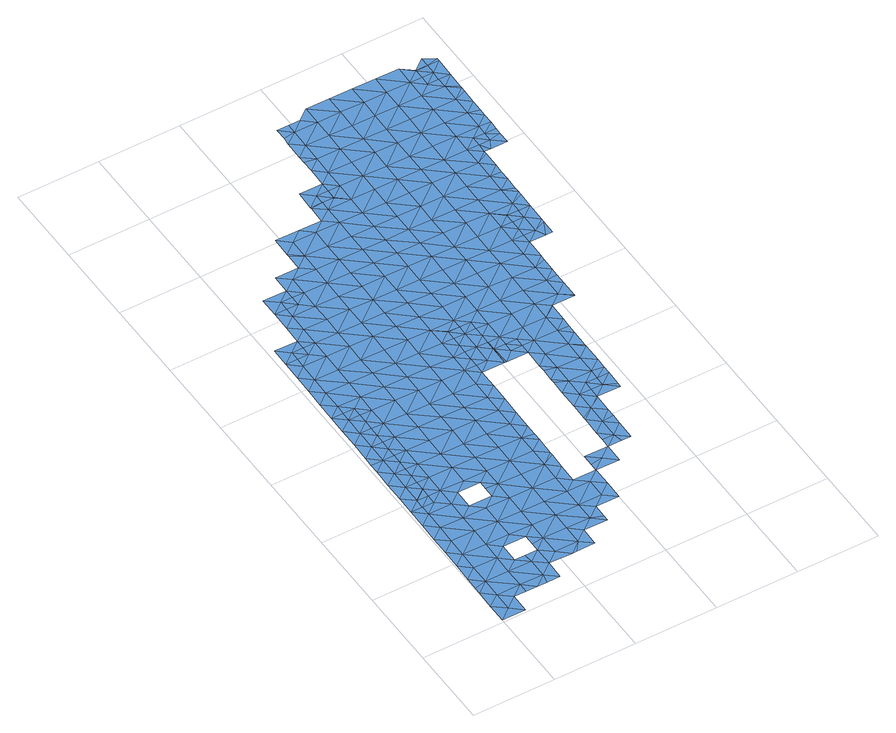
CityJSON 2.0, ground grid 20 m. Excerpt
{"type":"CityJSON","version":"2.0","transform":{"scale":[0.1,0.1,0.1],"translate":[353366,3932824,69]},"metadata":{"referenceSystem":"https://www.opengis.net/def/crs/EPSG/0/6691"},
"CityObjects":{
"waterbody1":{"type":"WaterBody","attributes":{"name":"4","class":"1140","function":"1","WaterBodyRiverFloodingRiskAttribute.description":"2","WaterBodyRiverFloodingRiskAttribute.rankOrg":"2","WaterBodyRiverFloodingRiskAttribute.adminType":"2","WaterBodyRiverFloodingRiskAttribute.scale":"L1"},"geometry":[{"type":"MultiSurface","lod":"1","boundaries":[[[0,1,2]],[[1,3,2]],[[4,0,2]],[[5,0,4]],[[5,6,7]],[[4,6,5]],[[7,6,8]],[[2,9,4]],[[9,2,3]],[[6,10,8]],[[11,8,10]],[[12,6,4]],[[9,12,4]],[[10,13,11]],[[14,11,13]],[[15,12,9]],[[12,16,6]],[[6,17,10]],[[18,14,19]],[[14,13,19]],[[16,17,6]],[[20,21,18]],[[10,17,13]],[[19,20,18]],[[22,12,15]],[[23,24,21]],[[25,19,13]],[[23,21,20]],[[22,26,12]],[[25,20,19]],[[12,26,16]],[[27,13,17]],[[28,24,23]],[[16,29,17]],[[25,13,27]],[[30,26,22]],[[20,31,23]],[[26,32,16]],[[25,31,20]],[[33,27,17]],[[34,28,23]],[[29,33,17]],[[16,32,29]],[[35,26,30]],[[23,36,34]],[[37,25,27]],[[38,29,32]],[[39,27,33]],[[23,31,36]],[[26,40,32]],[[40,26,35]],[[37,31,25]],[[41,38,32]],[[42,43,44]],[[44,34,42]],[[42,45,43]],[[46,39,33]],[[31,47,36]],[[34,36,42]],[[41,32,40]],[[27,39,37]],[[42,48,45]],[[49,47,31]],[[48,50,51]],[[52,42,36]],[[51,45,48]],[[53,41,40]],[[52,36,47]],[[49,31,37]],[[54,55,56]],[[57,53,40]],[[56,50,54]],[[58,59,41]],[[50,48,54]],[[53,58,41]],[[60,48,42]],[[59,58,46]],[[61,39,46]],[[54,62,55]],[[63,42,52]],[[49,64,47]],[[65,55,62]],[[37,39,61]],[[66,65,62]],[[67,68,69]],[[60,54,48]],[[58,61,46]],[[68,70,69]],[[62,71,66]],[[72,73,67]],[[71,74,75]],[[75,66,71]],[[57,76,53]],[[72,67,69]],[[60,42,63]],[[53,76,58]],[[77,62,54]],[[70,78,69]],[[37,61,79]],[[49,37,80]],[[72,81,73]],[[82,83,84]],[[73,81,85]],[[83,74,71]],[[82,74,83]],[[86,76,57]],[[63,52,87]],[[49,80,64]],[[88,71,62]],[[37,79,80]],[[89,72,69]],[[76,90,58]],[[77,54,60]],[[58,91,61]],[[78,89,69]],[[77,88,62]],[[92,93,78]],[[90,91,58]],[[93,84,83]],[[92,84,93]],[[94,95,64]],[[96,76,86]],[[87,97,63]],[[61,91,79]],[[98,85,99]],[[100,83,71]],[[80,94,64]],[[85,81,99]],[[63,97,60]],[[101,81,72]],[[94,87,95]],[[93,89,78]],[[88,100,71]],[[102,98,99]],[[103,80,79]],[[94,97,87]],[[60,104,77]],[[101,72,89]],[[105,76,96]],[[100,106,83]],[[83,107,93]],[[81,108,99]],[[109,102,99]],[[110,103,79]],[[111,76,105]],[[90,76,111]],[[80,103,94]],[[104,60,97]],[[112,108,81]],[[79,91,110]],[[77,113,88]],[[108,109,99]],[[81,101,112]],[[111,114,90]],[[90,114,91]],[[115,113,77]],[[113,100,88]],[[107,83,106]],[[89,93,107]],[[115,77,104]],[[103,116,94]],[[89,117,101]],[[107,117,89]],[[116,118,94]],[[91,119,110]],[[100,120,106]],[[97,94,118]],[[109,121,122]],[[101,123,112]],[[108,121,109]],[[113,120,100]],[[124,103,110]],[[122,121,125]],[[104,97,118]],[[91,114,119]],[[119,124,110]],[[114,111,126]],[[101,117,123]],[[123,127,112]],[[112,128,108]],[[115,104,129]],[[130,125,121]],[[131,125,130]],[[132,116,103]],[[133,134,106]],[[128,121,108]],[[124,135,103]],[[104,118,129]],[[136,137,131]],[[106,120,133]],[[107,106,134]],[[114,138,119]],[[114,126,139]],[[136,131,130]],[[117,107,134]],[[116,132,118]],[[114,139,138]],[[117,140,123]],[[115,129,141]],[[112,127,128]],[[113,115,142]],[[121,143,130]],[[138,144,119]],[[145,137,136]],[[120,113,142]],[[103,135,132]],[[115,141,142]],[[119,146,124]],[[118,147,129]],[[123,148,127]],[[130,149,136]],[[117,134,140]],[[124,150,135]],[[121,128,143]],[[136,151,145]],[[133,120,152]],[[129,147,141]],[[118,132,153]],[[154,132,135]],[[155,128,127]],[[120,142,152]],[[150,154,135]],[[123,140,148]],[[156,151,136]],[[124,146,150]],[[130,143,149]],[[119,144,146]],[[118,153,147]],[[157,155,127]],[[138,158,144]],[[141,159,142]],[[134,160,140]],[[161,153,132]],[[128,155,143]],[[133,152,162]],[[134,133,160]],[[127,148,157]],[[136,149,156]],[[163,132,154]],[[160,133,162]],[[142,164,152]],[[161,132,163]],[[141,147,159]],[[165,166,167]],[[161,168,153]],[[156,166,151]],[[169,150,146]],[[170,144,158]],[[165,151,166]],[[167,166,171]],[[146,144,170]],[[148,140,172]],[[147,153,168]],[[152,173,162]],[[174,175,143]],[[142,159,164]],[[174,143,155]],[[140,160,172]],[[149,143,175]],[[147,176,159]],[[169,146,170]],[[177,147,168]],[[178,171,179]],[[171,166,179]],[[156,149,175]],[[147,177,176]],[[157,180,155]],[[152,164,173]],[[173,181,162]],[[182,164,159]],[[183,166,156]],[[148,172,184]],[[157,148,180]],[[175,185,156]],[[179,186,178]],[[187,172,160]],[[180,148,184]],[[159,176,182]],[[160,162,187]],[[180,188,155]],[[182,189,164]],[[164,189,173]],[[190,184,172]],[[174,155,188]],[[162,181,187]],[[179,166,183]],[[191,175,174]],[[156,185,183]],[[192,181,173]],[[188,193,174]],[[189,192,173]],[[194,186,179]],[[193,191,174]],[[190,172,187]],[[195,180,184]],[[175,191,185]],[[192,196,181]],[[179,183,194]],[[187,181,196]],[[185,197,183]],[[184,190,198]],[[187,199,190]],[[200,201,202]],[[200,186,201]],[[195,184,198]],[[188,180,195]],[[187,196,203]],[[186,194,201]],[[199,187,203]],[[188,204,193]],[[205,194,183]],[[195,204,188]],[[185,191,197]],[[206,207,190]],[[190,207,198]],[[206,190,199]],[[208,202,209]],[[202,201,209]],[[193,210,191]],[[194,205,201]],[[204,210,193]],[[183,197,211]],[[212,213,214]],[[215,216,198]],[[209,217,208]],[[198,207,215]],[[205,183,211]],[[195,198,216]],[[218,214,213]],[[191,219,197]],[[212,220,213]],[[201,221,209]],[[195,216,222]],[[213,223,218]],[[224,204,195]],[[218,223,225]],[[197,219,211]],[[226,201,205]],[[191,210,227]],[[225,228,229]],[[221,217,209]],[[220,230,213]],[[195,222,224]],[[229,228,231]],[[232,205,211]],[[228,225,223]],[[204,233,210]],[[230,234,213]],[[191,227,219]],[[201,226,221]],[[224,222,235]],[[223,213,234]],[[231,236,237]],[[238,226,205]],[[233,204,224]],[[234,239,223]],[[210,240,227]],[[241,242,243]],[[233,240,210]],[[231,228,236]],[[211,219,232]],[[244,245,237]],[[228,223,246]],[[235,247,224]],[[236,244,237]],[[223,239,246]],[[248,249,243]],[[250,217,221]],[[238,205,232]],[[243,242,248]],[[251,245,244]],[[252,228,246]],[[248,242,253]],[[254,255,251]],[[236,228,256]],[[247,257,224]],[[228,252,256]],[[255,254,258]],[[254,251,244]],[[259,260,247]],[[261,226,238]],[[224,262,233]],[[259,249,260]],[[227,240,263]],[[236,264,244]],[[219,227,265]],[[266,236,256]],[[221,226,267]],[[249,248,260]],[[253,268,248]],[[257,262,224]],[[262,240,233]],[[264,236,266]],[[232,219,265]],[[260,257,247]],[[258,269,270]],[[227,263,265]],[[269,258,254]],[[226,261,267]],[[250,221,267]],[[271,260,248]],[[238,232,272]],[[240,273,263]],[[274,248,268]],[[275,276,250]],[[238,277,261]],[[278,270,269]],[[279,270,278]],[[232,265,272]],[[268,279,278]],[[254,244,280]],[[244,264,280]],[[275,250,267]],[[276,281,282]],[[254,283,269]],[[280,283,254]],[[277,238,272]],[[274,268,278]],[[261,284,267]],[[240,262,273]],[[277,284,261]],[[264,285,280]],[[281,276,275]],[[257,260,271]],[[269,286,278]],[[248,274,271]],[[287,262,257]],[[283,286,269]],[[263,273,288]],[[265,263,289]],[[284,290,267]],[[285,291,280]],[[275,292,281]],[[293,291,285]],[[272,265,289]],[[262,287,273]],[[275,267,290]],[[263,288,289]],[[286,294,278]],[[278,295,274]],[[257,271,296]],[[291,297,280]],[[298,292,275]],[[283,280,297]],[[299,271,274]],[[277,272,300]],[[257,296,287]],[[277,301,284]],[[272,289,300]],[[300,301,277]],[[275,290,298]],[[295,278,294]],[[295,299,274]],[[298,302,292]],[[286,283,303]],[[283,297,303]],[[271,299,296]],[[304,290,284]],[[288,305,289]],[[302,306,307]],[[273,287,308]],[[288,273,305]],[[298,306,302]],[[309,286,303]],[[307,306,310]],[[311,286,309]],[[305,273,308]],[[294,286,311]],[[284,301,304]],[[312,313,294]],[[310,314,315]],[[290,316,298]],[[294,311,312]],[[300,289,317]],[[295,294,313]],[[318,301,300]],[[310,306,314]],[[317,289,305]],[[319,320,315]],[[296,299,321]],[[287,296,322]],[[287,323,308]],[[324,299,295]],[[290,304,325]],[[298,326,306]],[[327,324,295]],[[320,319,328]],[[322,296,321]],[[327,295,313]],[[319,315,314]],[[316,290,325]],[[316,326,298]],[[308,323,305]],[[318,300,317]],[[318,329,301]],[[301,330,304]],[[328,331,332]],[[323,287,322]],[[331,328,319]],[[324,333,299]],[[329,330,301]],[[299,333,321]],[[305,334,317]],[[314,306,326]],[[332,335,336]],[[323,334,305]],[[337,319,314]],[[338,322,321]],[[336,335,339]],[[325,304,330]],[[332,331,335]],[[337,331,319]],[[340,316,325]],[[334,341,317]],[[342,314,326]],[[343,333,324]],[[344,339,335]],[[341,345,317]],[[338,321,333]],[[322,346,323]],[[347,340,325]],[[318,345,329]],[[316,340,326]],[[318,317,345]],[[314,342,337]],[[348,335,331]],[[325,330,347]],[[346,322,338]],[[323,349,334]],[[350,348,331]],[[344,335,351]],[[345,352,329]],[[329,353,330]],[[354,333,343]],[[333,355,338]],[[340,356,326]],[[348,351,335]],[[326,357,342]],[[331,337,350]],[[355,333,354]],[[352,353,329]],[[323,346,349]],[[349,358,334]],[[334,359,341]],[[330,360,347]],[[358,359,334]],[[338,355,361]],[[346,338,362]],[[337,342,357]],[[338,361,362]],[[326,356,357]],[[363,349,346]],[[341,364,345]],[[348,365,351]],[[366,363,346]],[[366,346,362]],[[359,364,341]],[[340,347,360]],[[367,356,340]],[[350,337,368]],[[345,364,352]],[[330,353,360]],[[337,357,368]],[[349,369,358]],[[369,349,363]],[[352,370,353]],[[364,370,352]],[[369,371,358]],[[372,359,358]],[[348,373,365]],[[340,360,367]],[[367,374,356]],[[356,375,357]],[[350,368,376]],[[348,350,373]],[[374,375,356]],[[372,358,371]],[[373,350,376]],[[357,375,368]],[[370,377,353]],[[372,378,359]],[[379,364,359]],[[378,379,359]],[[360,353,380]],[[381,365,373]],[[368,382,376]],[[383,364,379]],[[384,370,364]],[[367,360,380]],[[385,374,367]],[[353,377,380]],[[384,364,383]],[[386,373,376]],[[368,375,387]],[[382,368,387]],[[370,388,377]],[[389,384,383]],[[385,367,380]],[[390,375,374]],[[384,388,370]],[[373,386,381]],[[391,390,374]],[[386,376,382]],[[391,374,385]],[[375,390,387]],[[386,392,381]],[[389,393,384]],[[380,377,394]],[[377,388,394]],[[384,395,388]],[[396,395,384]],[[385,380,397]],[[384,393,396]],[[397,380,394]],[[398,387,390]],[[385,399,391]],[[400,394,388]],[[382,387,401]],[[402,400,388]],[[402,388,395]],[[403,399,385]],[[399,390,391]],[[401,404,382]],[[403,385,397]],[[387,398,401]],[[386,404,392]],[[405,397,394]],[[386,382,404]],[[406,394,400]],[[394,406,405]],[[399,407,390]],[[390,408,398]],[[405,409,397]],[[404,410,392]],[[397,411,403]],[[397,409,411]],[[403,412,399]],[[413,403,411]],[[401,398,408]],[[390,407,408]],[[412,403,413]],[[414,404,401]],[[415,407,399]],[[412,415,399]],[[414,410,404]],[[401,408,416]],[[414,401,416]],[[415,412,417]],[[408,407,418]],[[419,416,408]],[[407,415,418]],[[410,414,420]],[[416,421,414]],[[417,422,415]],[[419,408,418]],[[419,423,416]],[[422,417,424]],[[422,425,415]],[[426,427,414]],[[416,423,421]],[[426,414,421]],[[418,415,425]],[[420,414,427]],[[425,428,418]],[[427,429,420]],[[419,418,430]],[[430,418,428]],[[431,421,423]],[[432,433,419]],[[432,419,430]],[[423,419,433]],[[434,435,429]],[[436,431,423]],[[437,436,423]],[[437,423,433]],[[434,438,435]],[[438,434,439]]]}]},
"waterbody2":{"type":"WaterBody","attributes":{"name":"4","class":"1140","function":"1","WaterBodyRiverFloodingRiskAttribute.description":"2","WaterBodyRiverFloodingRiskAttribute.rankOrg":"1","WaterBodyRiverFloodingRiskAttribute.adminType":"2","WaterBodyRiverFloodingRiskAttribute.scale":"L1"},"geometry":[{"type":"MultiSurface","lod":"1","boundaries":[[[51,440,45]],[[28,34,44]],[[82,441,74]],[[441,442,443]],[[440,444,445]],[[50,444,440]],[[75,74,446]],[[447,445,444]],[[444,50,56]],[[50,440,51]],[[446,443,448]],[[446,441,443]],[[74,441,446]],[[45,449,43]],[[92,78,450]],[[92,450,84]],[[451,446,448]],[[450,78,70]],[[44,43,449]],[[449,452,24]],[[440,452,449]],[[445,452,440]],[[448,453,451]],[[66,75,446]],[[453,447,451]],[[444,451,447]],[[55,451,444]],[[55,65,451]],[[65,66,451]],[[446,451,66]],[[28,44,449]],[[45,440,449]],[[56,55,444]],[[82,84,441]],[[441,84,450]],[[441,450,442]],[[442,450,68]],[[70,68,450]],[[449,24,28]]]}]},
"waterbody3":{"type":"WaterBody","attributes":{"name":"4","class":"1140","function":"1","WaterBodyRiverFloodingRiskAttribute.description":"2","WaterBodyRiverFloodingRiskAttribute.rankOrg":"1","WaterBodyRiverFloodingRiskAttribute.adminType":"2","WaterBodyRiverFloodingRiskAttribute.scale":"L1"},"geometry":[{"type":"MultiSurface","lod":"1","boundaries":[[[122,454,109]],[[122,125,454]],[[102,454,98]],[[102,109,454]],[[455,98,454]],[[455,454,125]]]}]},
"waterbody4":{"type":"WaterBody","attributes":{"name":"4","class":"1140","function":"1","WaterBodyRiverFloodingRiskAttribute.description":"2","WaterBodyRiverFloodingRiskAttribute.rankOrg":"1","WaterBodyRiverFloodingRiskAttribute.adminType":"2","WaterBodyRiverFloodingRiskAttribute.scale":"L1"},"geometry":[{"type":"MultiSurface","lod":"1","boundaries":[[[165,167,151]],[[137,145,456]],[[151,167,456]],[[145,151,456]],[[456,167,171]],[[456,457,137]],[[171,457,456]]]}]},
"waterbody5":{"type":"WaterBody","attributes":{"name":"4","class":"1140","function":"1","WaterBodyRiverFloodingRiskAttribute.description":"2","WaterBodyRiverFloodingRiskAttribute.rankOrg":"2","WaterBodyRiverFloodingRiskAttribute.adminType":"2","WaterBodyRiverFloodingRiskAttribute.scale":"L1"},"geometry":[{"type":"MultiSurface","lod":"1","boundaries":[[[169,458,459]],[[459,458,212]],[[459,460,169]],[[212,461,459]],[[459,461,460]]]}]},
"waterbody6":{"type":"WaterBody","attributes":{"name":"4","class":"1140","function":"1","WaterBodyRiverFloodingRiskAttribute.description":"2","WaterBodyRiverFloodingRiskAttribute.rankOrg":"1","WaterBodyRiverFloodingRiskAttribute.adminType":"2","WaterBodyRiverFloodingRiskAttribute.scale":"L1"},"geometry":[{"type":"MultiSurface","lod":"1","boundaries":[[[216,215,462]],[[463,464,242]],[[207,465,462]],[[249,462,465]],[[462,249,259]],[[242,241,463]],[[465,241,243]],[[206,465,207]],[[215,207,462]],[[243,249,465]],[[216,235,222]],[[235,216,462]],[[241,466,463]],[[268,253,279]],[[462,247,235]],[[259,247,462]],[[465,466,241]],[[465,199,466]],[[206,199,465]],[[253,467,279]],[[253,242,467]],[[242,464,467]],[[203,196,466]],[[203,466,199]],[[196,463,466]],[[467,270,279]],[[467,464,270]]]}]},
"waterbody7":{"type":"WaterBody","attributes":{"name":"4","class":"1140","function":"1","WaterBodyRiverFloodingRiskAttribute.description":"2","WaterBodyRiverFloodingRiskAttribute.rankOrg":"1","WaterBodyRiverFloodingRiskAttribute.adminType":"2","WaterBodyRiverFloodingRiskAttribute.scale":"L1"},"geometry":[{"type":"MultiSurface","lod":"1","boundaries":[[[266,256,468]],[[256,469,468]],[[470,468,469]],[[293,468,470]],[[293,285,468]],[[285,264,468]],[[266,468,264]]]}]},
"waterbody8":{"type":"WaterBody","attributes":{"name":"4","class":"1140","function":"1","WaterBodyRiverFloodingRiskAttribute.description":"2","WaterBodyRiverFloodingRiskAttribute.rankOrg":"1","WaterBodyRiverFloodingRiskAttribute.adminType":"2","WaterBodyRiverFloodingRiskAttribute.scale":"L1"},"geometry":[{"type":"MultiSurface","lod":"1","boundaries":[[[302,307,292]],[[310,471,472]],[[471,282,472]],[[281,292,472]],[[292,307,472]],[[281,472,282]],[[307,310,472]]]}]},
"waterbody9":{"type":"WaterBody","attributes":{"name":"4","class":"1140","function":"1","WaterBodyRiverFloodingRiskAttribute.description":"2","WaterBodyRiverFloodingRiskAttribute.rankOrg":"1","WaterBodyRiverFloodingRiskAttribute.adminType":"2","WaterBodyRiverFloodingRiskAttribute.scale":"L1"},"geometry":[{"type":"MultiSurface","lod":"1","boundaries":[[[383,378,473]],[[383,379,378]],[[393,389,473]],[[389,383,473]],[[474,475,476]],[[393,473,477]],[[371,369,478]],[[478,372,371]],[[478,473,372]],[[378,372,473]],[[475,478,369]],[[478,477,473]],[[474,478,475]],[[478,474,477]]]}]},
"waterbody10":{"type":"WaterBody","attributes":{"name":"4","class":"1140","function":"1","WaterBodyRiverFloodingRiskAttribute.description":"2","WaterBodyRiverFloodingRiskAttribute.rankOrg":"1","WaterBodyRiverFloodingRiskAttribute.adminType":"2","WaterBodyRiverFloodingRiskAttribute.scale":"L1"},"geometry":[{"type":"MultiSurface","lod":"1","boundaries":[[[479,412,413]],[[417,412,479]],[[480,424,417]],[[481,413,411]],[[413,481,479]],[[479,481,482]],[[480,479,482]],[[417,479,480]]]}]},
"waterbody11":{"type":"WaterBody","attributes":{"name":"4","class":"1140","function":"1","WaterBodyRiverFloodingRiskAttribute.description":"2","WaterBodyRiverFloodingRiskAttribute.rankOrg":"1","WaterBodyRiverFloodingRiskAttribute.adminType":"2","WaterBodyRiverFloodingRiskAttribute.scale":"L1"},"geometry":[{"type":"MultiSurface","lod":"1","boundaries":[[[434,427,483]],[[434,429,427]],[[439,434,483]],[[483,427,426]],[[436,439,483]],[[431,436,483]],[[426,421,483]],[[431,483,421]]]}]}
},
"vertices":[
[1,54,2],[1,7,2],[29,30,2],[57,6,2],[30,76,2],[2,100,2],[31,122,2],[2,115,2],[3,146,2],[58,53,2],[31,169,2],[4,192,2],[87,76,2],[32,215,2],[5,239,2],[87,52,2],[87,122,2],[88,168,2],[5,284,2],[33,261,2],[34,307,2],[6,331,2],[115,52,2],[35,354,2],[7,378,2],[90,260,2],[143,75,2],[89,214,2],[35,377,2],[116,144,2],[138,51,2],[90,306,2],[144,121,2],[117,190,2],[63,377,2],[171,51,2],[91,353,2],[146,259,2],[142,143,2],[146,213,2],[172,97,2],[173,143,2],[92,399,2],[64,422,2],[63,399,2],[64,423,2],[173,189,2],[119,329,2],[93,445,2],[147,305,2],[65,469,2],[64,445,2],[120,376,2],[201,120,2],[93,491,2],[65,515,2],[65,492,2],[229,96,2],[201,166,2],[173,163,2],[149,444,2],[202,212,2],[94,538,2],[149,398,2],[176,328,2],[66,538,2],[66,561,2],[13,747,2],[12,700,2],[41,723,2],[40,700,2],[95,584,2],[41,770,2],[14,793,2],[67,607,2],[66,584,2],[257,119,2],[150,491,2],[68,699,2],[203,258,2],[204,304,2],[42,816,2],[67,631,2],[96,630,2],[68,654,2],[14,839,2],[240,96,2],[176,375,2],[151,537,2],[97,722,2],[258,165,2],[259,211,2],[68,677,2],[96,676,2],[205,351,2],[176,354,2],[285,96,2],[205,397,2],[15,886,2],[43,862,2],[152,583,2],[98,769,2],[43,885,2],[260,303,2],[206,443,2],[285,97,2],[152,629,2],[153,675,2],[100,861,2],[71,885,2],[260,257,2],[286,141,2],[99,815,2],[208,536,2],[315,164,2],[207,490,2],[261,350,2],[154,721,2],[262,396,2],[316,210,2],[208,582,2],[100,907,2],[72,908,2],[155,768,2],[316,256,2],[72,931,2],[343,140,2],[155,814,2],[156,860,2],[263,442,2],[101,953,2],[73,977,2],[318,349,2],[209,628,2],[210,674,2],[317,303,2],[102,999,2],[74,1023,2],[344,187,2],[343,154,2],[211,720,2],[263,489,2],[264,535,2],[157,906,2],[372,210,2],[102,1023,2],[373,256,2],[319,441,2],[211,767,2],[158,953,2],[345,279,2],[131,1022,2],[265,581,2],[319,395,2],[346,325,2],[213,859,2],[158,999,2],[212,813,2],[400,186,2],[320,488,2],[266,673,2],[347,372,2],[266,627,2],[347,363,2],[321,534,2],[131,1023,2],[159,1045,2],[131,1046,2],[348,417,2],[401,278,2],[401,232,2],[131,1069,2],[267,719,2],[322,580,2],[214,906,2],[214,952,2],[348,464,2],[348,436,2],[132,1114,2],[160,1091,2],[269,812,2],[322,626,2],[349,511,2],[216,1044,2],[268,766,2],[215,998,2],[188,1113,2],[323,672,2],[270,858,2],[350,556,2],[324,718,2],[271,951,2],[351,603,2],[270,905,2],[217,1090,2],[325,811,2],[351,649,2],[272,997,2],[325,765,2],[352,695,2],[189,1152,2],[217,1136,2],[189,1160,2],[352,672,2],[326,857,2],[273,1089,2],[352,718,2],[353,741,2],[190,1207,2],[218,1183,2],[327,904,2],[273,1043,2],[459,323,2],[488,346,2],[460,347,2],[353,765,2],[354,787,2],[247,1206,2],[460,370,2],[328,996,2],[492,323,2],[275,1182,2],[354,788,2],[489,392,2],[382,810,2],[461,416,2],[274,1135,2],[328,950,2],[489,438,2],[461,422,2],[516,323,2],[462,462,2],[329,1042,2],[383,856,2],[516,369,2],[382,787,2],[490,485,2],[462,509,2],[330,1088,2],[517,395,2],[384,903,2],[408,694,2],[409,694,2],[409,717,2],[491,531,2],[463,543,2],[517,415,2],[410,787,2],[437,717,2],[409,740,2],[303,1205,2],[463,554,2],[518,457,2],[437,693,2],[492,577,2],[464,584,2],[518,461,2],[439,809,2],[464,601,2],[409,764,2],[438,763,2],[331,1134,2],[440,855,2],[384,949,2],[519,508,2],[385,995,2],[518,485,2],[332,1181,2],[465,693,2],[492,624,2],[465,647,2],[495,762,2],[386,1041,2],[440,902,2],[494,716,2],[332,1227,2],[304,1248,2],[387,1087,2],[493,670,2],[465,670,2],[548,530,2],[333,1250,2],[304,1250,2],[548,576,2],[387,1133,2],[547,507,2],[549,623,2],[496,854,2],[441,948,2],[442,994,2],[388,1180,2],[576,526,2],[361,1249,2],[576,507,2],[550,669,2],[551,715,2],[495,808,2],[577,552,2],[389,1226,2],[551,761,2],[443,1040,2],[443,1087,2],[361,1250,2],[577,599,2],[444,1133,2],[498,947,2],[390,1272,2],[362,1273,2],[497,901,2],[577,603,2],[362,1296,2],[578,646,2],[578,668,2],[579,691,2],[390,1319,2],[363,1342,2],[446,1225,2],[498,993,2],[499,1040,2],[391,1365,2],[363,1371,2],[552,807,2],[553,853,2],[554,900,2],[580,738,2],[445,1179,2],[446,1271,2],[580,736,2],[363,1388,2],[500,1086,2],[501,1132,2],[392,1411,2],[364,1435,2],[608,760,2],[554,946,2],[393,1457,2],[365,1452,2],[448,1364,2],[609,806,2],[365,1481,2],[502,1224,2],[555,992,2],[447,1318,2],[636,737,2],[393,1481,2],[556,1039,2],[610,852,2],[502,1178,2],[449,1456,2],[610,899,2],[449,1410,2],[421,1480,2],[557,1085,2],[557,1131,2],[636,739,2],[637,783,2],[503,1270,2],[504,1317,2],[611,945,2],[612,991,2],[558,1177,2],[637,809,2],[637,829,2],[638,875,2],[613,1038,2],[450,1502,2],[638,862,2],[559,1223,2],[505,1363,2],[639,922,2],[613,1084,2],[639,945,2],[640,967,2],[506,1456,2],[560,1269,2],[560,1316,2],[505,1409,2],[614,1130,2],[640,991,2],[640,1014,2],[615,1176,2],[507,1502,2],[562,1408,2],[641,1014,2],[669,1037,2],[616,1222,2],[563,1455,2],[561,1362,2],[670,1083,2],[669,1013,2],[617,1315,2],[616,1268,2],[563,1501,2],[697,1013,2],[671,1129,2],[698,1060,2],[698,1050,2],[672,1175,2],[618,1361,2],[673,1267,2],[699,1105,2],[619,1407,2],[698,1073,2],[672,1221,2],[619,1454,2],[700,1152,2],[699,1128,2],[674,1314,2],[675,1360,2],[700,1189,2],[620,1500,2],[700,1198,2],[701,1244,2],[701,1221,2],[676,1453,2],[730,1267,2],[675,1406,2],[729,1243,2],[730,1313,2],[731,1359,2],[677,1499,3],[704,1429,2],[758,1265,2],[732,1405,2],[757,1243,2],[758,1289,2],[705,1452,2],[705,1475,2],[758,1306,2],[705,1476,3],[759,1336,2],[732,1429,2],[760,1372,2],[760,1381,2],[733,1475,3],[733,1498,3],[760,1428,2],[760,1389,2],[761,1483,3],[761,1475,3],
[36,446,2],[39,631,2],[11,655,2],[11,608,2],[37,492,2],[8,470,2],[38,584,2],[9,516,2],[10,562,2],[35,400,2],[40,677,2],[38,538,2],[8,423,2],[9,539,2],
[44,908,2],[16,932,2],
[103,1046,2],[74,1070,2],
[459,277,2],[430,301,2],[402,297,2],[402,324,2],
[381,764,2],[408,648,2],[411,648,2],[381,718,2],[380,672,2],[437,671,2],
[547,484,2],[575,460,2],[575,470,2],
[305,1297,2],[333,1273,2],
[668,990,2],[696,956,2],[679,921,2],[696,921,2],[697,966,2],[668,944,2],
[729,1221,2],[757,1226,2],[715,1198,2],[757,1197,2],
[733,1452,2]
]}
